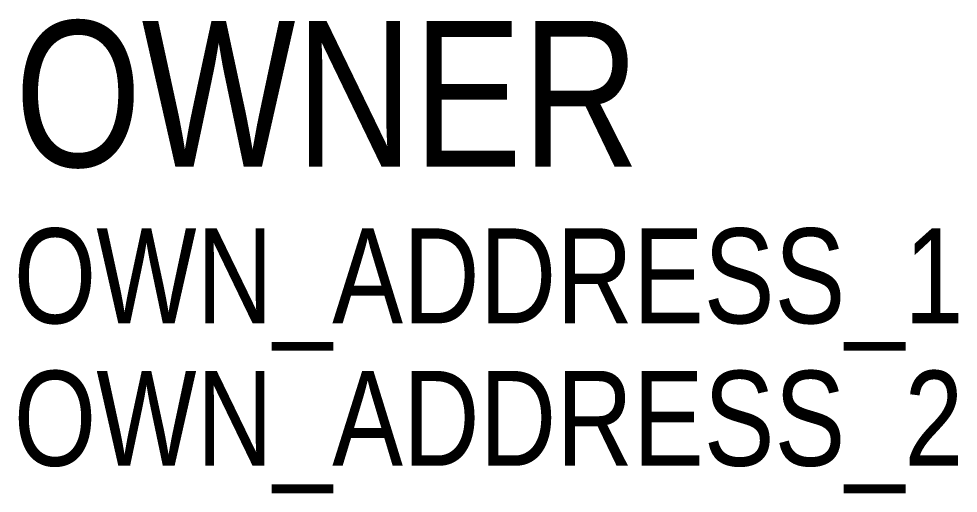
# Model space of a CAD drawing. Extents: x 0.086 to 1.085, y 0.371 to 0.876.
import ezdxf

# ---------------------------------------------------------------- set-up
doc = ezdxf.new("R2010")
doc.units = 0
doc.header["$LTSCALE"] = 96
doc.header["$MEASUREMENT"] = 0
doc.layers.add('TEXT', color=1, linetype='CONTINUOUS')
doc.styles.add('ARIAL', font='ARIAL.TTF', dxfattribs={"width": 0.8, "height": 24})

msp = doc.modelspace()

# ---------------------------------------------------------------- texts
at = {"layer": 'TEXT', "style": 'ARIAL', "width": 0.8}
for tag, p, height in [('OWNER', (0.08186, 0.7184), 0.15518), ('OWN_ADDRESS_1', (0.08074, 0.55188), 0.10103), ('OWN_ADDRESS_2', (0.08074, 0.40029), 0.10103)]:
    msp.add_attdef(tag, p, '', height=height, dxfattribs=at)

doc.saveas('drawing.dxf')
